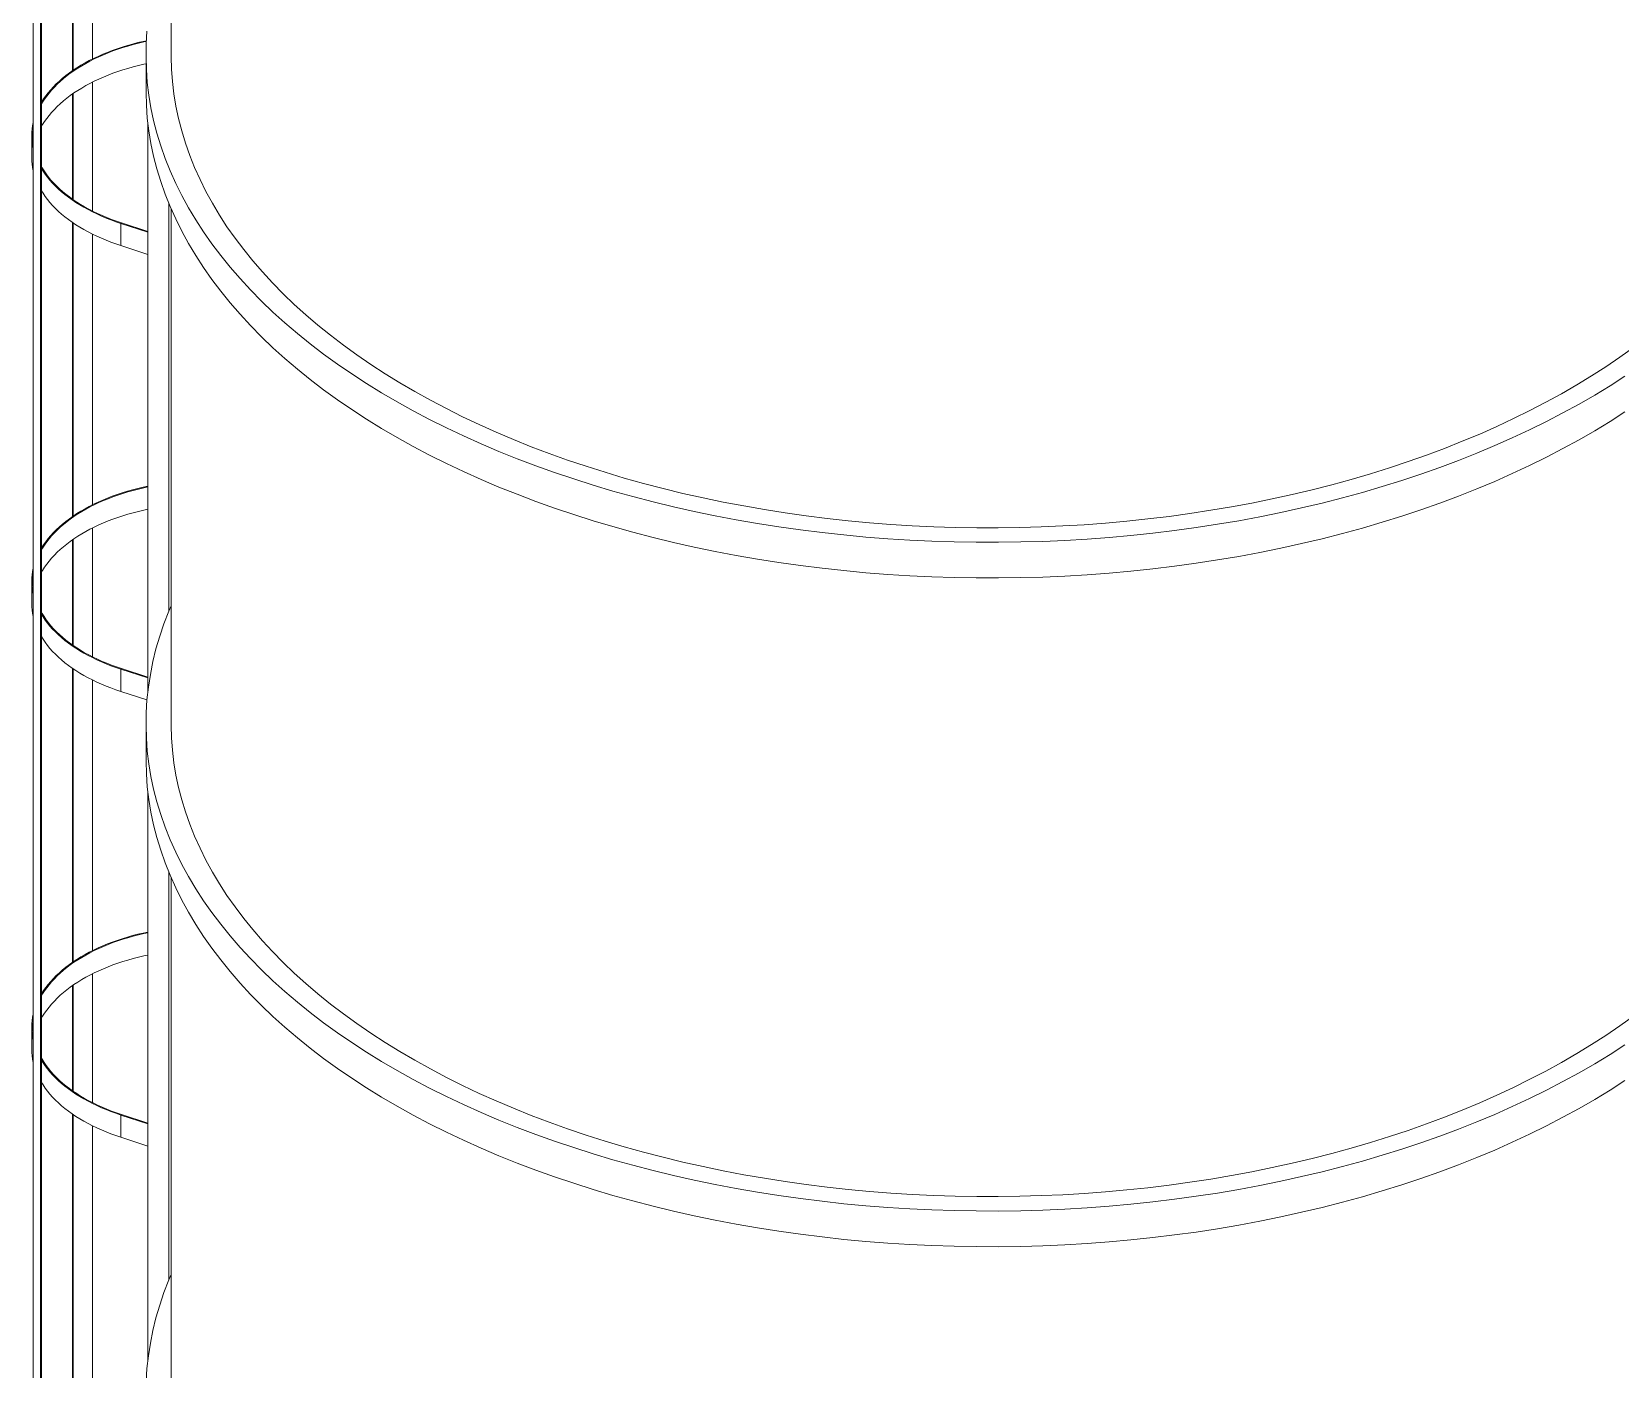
# Model space of a CAD drawing. Header units: millimetres. Extents: x 26816 to 90584, y 11074 to 56542.
# Drawn here: x 39955 to 42865, y 44733 to 47183 of the extents above; entities that cross this region are included whole.
import ezdxf

# ---------------------------------------------------------------- set-up
doc = ezdxf.new("R2010")
doc.units = ezdxf.units.MM
doc.layers.add('MAU_CAM', color=30, linetype='Continuous')

msp = doc.modelspace()

# ---------------------------------------------------------------- linework, layer by layer
at = {"layer": 'MAU_CAM', "linetype": 'Continuous', "lineweight": 0}
for p, q in [((39957.9, 40385.1), (39957.9, 49407.9)), ((39971, 40357.2), (39971, 49380)), ((39973, 40357.5), (39973, 49380.3)), ((40210.5, 48083.6), (40210.5, 47140.2)), ((40029.9, 47111.5), (40029.9, 47650.1)), ((40031.3, 47112.5), (40031.3, 47649.1)), ((40066.7, 47133), (40066.7, 47628.6)), ((40164.5, 47140.2), (40164.5, 47074.9)), ((40066.7, 46854.4), (40066.7, 47090.7)), ((40029.9, 46876.2), (40029.9, 47068.9)), ((40031.3, 46875.2), (40031.3, 47069.9)), ((40167.9, 45974.4), (40167.9, 47015.8)), ((39955.3, 46992.9), (39955.3, 46952.1)), ((40206.2, 46868.9), (40206.2, 46121.3)), ((40210.5, 46858.8), (40210.5, 45915.4)), ((40029.9, 46295), (40029.9, 46833.5)), ((40031.3, 46296), (40031.3, 46832.6)), ((40066.7, 46316.5), (40066.7, 46812)), ((40118.5, 46831.9), (40119.5, 46832.9)), ((40118.5, 46791.1), (40118.5, 46831.9)), ((40118.5, 46831.9), (40167.9, 46815.9)), ((40119.5, 46832.9), (40167.9, 46817.2)), ((40118.5, 46791.1), (40167.9, 46775.1)), ((40066.7, 46037.8), (40066.7, 46274.1)), ((40029.9, 46059.6), (40029.9, 46252.4)), ((40031.3, 46058.6), (40031.3, 46253.3)), ((39955.3, 46176.4), (39955.3, 46135.6)), ((40029.9, 45478.4), (40029.9, 46017)), ((40031.3, 45479.4), (40031.3, 46016)), ((40118.5, 46015.4), (40119.5, 46016.4)), ((40118.5, 45974.5), (40118.5, 46015.4)), ((40118.5, 46015.4), (40167.9, 45999.3)), ((40119.5, 46016.4), (40167.9, 46000.7)), ((40066.7, 45500), (40066.7, 45995.5)), ((40118.5, 45974.5), (40166.3, 45959)), ((40164.5, 45915.4), (40164.5, 45850)), ((40167.9, 44749.6), (40167.9, 45791)), ((40206.2, 45644.1), (40206.2, 44896.5)), ((40210.5, 45634), (40210.5, 44690.6)), ((40066.7, 45221.3), (40066.7, 45457.6)), ((40029.9, 45243.1), (40029.9, 45435.8)), ((40031.3, 45242.1), (40031.3, 45436.8)), ((39955.3, 45359.9), (39955.3, 45319)), ((40029.9, 44661.9), (40029.9, 45200.5)), ((40031.3, 44662.9), (40031.3, 45199.5)), ((40118.5, 45198.8), (40119.5, 45199.8)), ((40118.5, 45158), (40118.5, 45198.8)), ((40118.5, 45198.8), (40167.9, 45182.8)), ((40119.5, 45199.8), (40167.9, 45184.1)), ((40066.7, 44683.4), (40066.7, 45178.9)), ((40118.5, 45158), (40167.9, 45142))]:
    msp.add_line(p, q, dxfattribs=at)
at = {"layer": 'MAU_CAM', "linetype": 'Continuous', "lineweight": 0, "flags": 128}
for points in [[(40165.1, 47166.4), (40159.6, 47165.2), (40149.7, 47162.9), (40140, 47160.4), (40130.4, 47157.7), (40121, 47154.8), (40111.8, 47151.8), (40102.8, 47148.5), (40093.9, 47145.1), (40085.2, 47141.6), (40076.8, 47137.8), (40068.6, 47134), (40060.6, 47129.9), (40052.8, 47125.7), (40045.3, 47121.4), (40038, 47116.9), (40031, 47112.3), (40024.3, 47107.5), (40017.8, 47102.7), (40011.6, 47097.7), (40005.8, 47092.5), (40000.2, 47087.3), (39994.9, 47082), (39989.9, 47076.6), (39985.3, 47071), (39980.9, 47065.4), (39976.9, 47059.8), (39973.3, 47054), (39973, 47053.5)], [(40165.1, 47165.2), (40160.3, 47164.1), (40150.5, 47161.8), (40140.8, 47159.3), (40131.3, 47156.6), (40122, 47153.8), (40112.8, 47150.8), (40103.8, 47147.6), (40095, 47144.2), (40086.4, 47140.6), (40078, 47136.9), (40069.8, 47133.1), (40061.9, 47129.1), (40054.2, 47124.9), (40046.7, 47120.6), (40039.5, 47116.1), (40032.5, 47111.5), (40025.8, 47106.8), (40019.4, 47102), (40013.3, 47097), (40007.4, 47091.9), (40001.9, 47086.7), (39996.7, 47081.4), (39991.7, 47076), (39987.1, 47070.6), (39982.8, 47065), (39978.8, 47059.3), (39975.1, 47053.6), (39973, 47049.9)], [(40166.3, 47183.9), (40164.9, 47160.5), (40164.5, 47137), (40165.2, 47113.6), (40166.9, 47090.1), (40169.7, 47066.7), (40173.6, 47043.4), (40178.5, 47020.1), (40184.5, 46996.9), (40191.6, 46973.8), (40199.7, 46950.8), (40208.8, 46927.9), (40219, 46905.2), (40230.2, 46882.7), (40242.5, 46860.3), (40255.7, 46838.1), (40270, 46816.2), (40285.2, 46794.4), (40301.5, 46772.9), (40318.7, 46751.7), (40336.8, 46730.7), (40356, 46710), (40376, 46689.6), (40397, 46669.5), (40418.9, 46649.7), (40441.7, 46630.3), (40465.3, 46611.2), (40489.8, 46592.5), (40515.2, 46574.2), (40541.4, 46556.2), (40568.4, 46538.7), (40596.1, 46521.6), (40624.7, 46504.9), (40654, 46488.6), (40684, 46472.8), (40714.8, 46457.5), (40746.2, 46442.6), (40778.3, 46428.2), (40811, 46414.3), (40844.4, 46400.9), (40878.3, 46388), (40912.9, 46375.6), (40948, 46363.8), (40983.6, 46352.5), (41019.7, 46341.7), (41056.3, 46331.5), (41093.3, 46321.9), (41130.8, 46312.8), (41168.7, 46304.3), (41206.9, 46296.4), (41245.5, 46289), (41284.4, 46282.3), (41323.6, 46276.1), (41363.1, 46270.5), (41402.8, 46265.6), (41442.7, 46261.2), (41482.8, 46257.4), (41523.1, 46254.3), (41563.5, 46251.7), (41604, 46249.8), (41644.6, 46248.5), (41685.2, 46247.8), (41725.9, 46247.7), (41766.5, 46248.3), (41807.1, 46249.4), (41847.6, 46251.2), (41888, 46253.6), (41928.3, 46256.6), (41968.5, 46260.2), (42008.4, 46264.4), (42048.2, 46269.3), (42087.8, 46274.7), (42127, 46280.7), (42166, 46287.3), (42204.7, 46294.5), (42243, 46302.3), (42281, 46310.7), (42318.6, 46319.6), (42355.7, 46329.1), (42392.4, 46339.2), (42428.6, 46349.8), (42464.4, 46361), (42499.6, 46372.7), (42534.3, 46385), (42568.4, 46397.7), (42601.9, 46411), (42634.8, 46424.8), (42667, 46439), (42698.6, 46453.8), (42729.5, 46469), (42759.7, 46484.7), (42789.2, 46500.9), (42817.9, 46517.4), (42845.9, 46534.5), (42873.1, 46551.9)], [(40210.5, 47140.2), (40210.5, 47137.1), (40211.2, 47114.4), (40212.8, 47091.6), (40215.6, 47068.9), (40219.3, 47046.3), (40224.1, 47023.7), (40229.9, 47001.2), (40236.8, 46978.7), (40244.6, 46956.4), (40253.5, 46934.3), (40263.4, 46912.2), (40274.3, 46890.3), (40286.1, 46868.6), (40299, 46847.1), (40312.8, 46825.8), (40327.6, 46804.7), (40343.4, 46783.8), (40360.1, 46763.2), (40377.7, 46742.9), (40396.3, 46722.8), (40415.7, 46703), (40436.1, 46683.5), (40457.3, 46664.3), (40479.4, 46645.4), (40502.4, 46626.9), (40526.1, 46608.8), (40550.7, 46591), (40576.1, 46573.6), (40602.3, 46556.6), (40629.3, 46540), (40657, 46523.8), (40685.4, 46508), (40714.6, 46492.7), (40744.4, 46477.8), (40774.9, 46463.3), (40806, 46449.4), (40837.8, 46435.9), (40870.2, 46422.9), (40903.1, 46410.4), (40936.6, 46398.4), (40970.6, 46386.9), (41005.2, 46375.9), (41040.2, 46365.5), (41075.7, 46355.6), (41111.7, 46346.2), (41148, 46337.4), (41184.8, 46329.2), (41221.9, 46321.5), (41259.3, 46314.3), (41297.1, 46307.8), (41335.1, 46301.8), (41373.4, 46296.4), (41412, 46291.6), (41450.7, 46287.3), (41489.6, 46283.7), (41528.7, 46280.6), (41567.9, 46278.2), (41607.2, 46276.3), (41646.6, 46275), (41686, 46274.4), (41725.4, 46274.3), (41764.8, 46274.8), (41804.2, 46275.9), (41843.5, 46277.7), (41882.7, 46280), (41921.8, 46282.9), (41960.8, 46286.4), (41999.6, 46290.5), (42038.2, 46295.2), (42076.5, 46300.4), (42114.6, 46306.3), (42152.5, 46312.7), (42190, 46319.7), (42227.2, 46327.2), (42264, 46335.4), (42300.5, 46344), (42336.5, 46353.3), (42372.1, 46363), (42407.3, 46373.4), (42441.9, 46384.2), (42476.1, 46395.5), (42509.8, 46407.4), (42542.8, 46419.8), (42575.4, 46432.7), (42607.3, 46446), (42638.6, 46459.9), (42669.2, 46474.2), (42699.2, 46489), (42728.5, 46504.2), (42757.1, 46519.9), (42785, 46536), (42812.1, 46552.5), (42838.5, 46569.4), (42864.1, 46586.7), (42888.9, 46604.4)], [(40164.5, 47124.2), (40160.3, 47123.3), (40150.5, 47121), (40140.8, 47118.5), (40131.3, 47115.8), (40122, 47113), (40112.8, 47109.9), (40103.8, 47106.7), (40095, 47103.4), (40086.4, 47099.8), (40078, 47096.1), (40069.8, 47092.3), (40061.9, 47088.2), (40054.2, 47084.1), (40046.7, 47079.8), (40039.5, 47075.3), (40032.5, 47070.7), (40025.8, 47066), (40019.4, 47061.1), (40013.3, 47056.2), (40007.4, 47051.1), (40001.9, 47045.9), (39996.7, 47040.6), (39991.7, 47035.2), (39987.1, 47029.7), (39982.8, 47024.2), (39978.8, 47018.5), (39975.1, 47012.8), (39973, 47009.1)], [(40164.5, 47074.9), (40164.5, 47071.7), (40165.2, 47048.2), (40166.9, 47024.8), (40169.7, 47001.4), (40173.6, 46978.1), (40178.5, 46954.8), (40184.5, 46931.6), (40191.6, 46908.5), (40199.7, 46885.5), (40208.8, 46862.6), (40219, 46839.9), (40230.2, 46817.4), (40242.5, 46795), (40255.7, 46772.8), (40270, 46750.8), (40285.2, 46729.1), (40301.5, 46707.6), (40318.7, 46686.3), (40336.8, 46665.3), (40356, 46644.6), (40376, 46624.2), (40397, 46604.1), (40418.9, 46584.4), (40441.7, 46565), (40465.3, 46545.9), (40489.8, 46527.2), (40515.2, 46508.8), (40541.4, 46490.9), (40568.4, 46473.4), (40596.1, 46456.2), (40624.7, 46439.5), (40654, 46423.3), (40684, 46407.5), (40714.8, 46392.1), (40746.2, 46377.3), (40778.3, 46362.9), (40811, 46349), (40844.4, 46335.6), (40878.3, 46322.7), (40912.9, 46310.3), (40948, 46298.5), (40983.6, 46287.2), (41019.7, 46276.4), (41056.3, 46266.2), (41093.3, 46256.6), (41130.8, 46247.5), (41168.7, 46239), (41206.9, 46231), (41245.5, 46223.7), (41284.4, 46216.9), (41323.6, 46210.8), (41363.1, 46205.2), (41402.8, 46200.2), (41442.7, 46195.9), (41482.8, 46192.1), (41523.1, 46189), (41563.5, 46186.4), (41604, 46184.5), (41644.6, 46183.2), (41685.2, 46182.5), (41725.9, 46182.4), (41766.5, 46183), (41807.1, 46184.1), (41847.6, 46185.9), (41888, 46188.3), (41928.3, 46191.3), (41968.5, 46194.9), (42008.4, 46199.1), (42048.2, 46203.9), (42087.8, 46209.4), (42127, 46215.4), (42166, 46222), (42204.7, 46229.2), (42243, 46237), (42281, 46245.4), (42318.6, 46254.3), (42355.7, 46263.8), (42392.4, 46273.9), (42428.6, 46284.5), (42464.4, 46295.7), (42499.6, 46307.4), (42534.3, 46319.6), (42568.4, 46332.4), (42601.9, 46345.7), (42634.8, 46359.4), (42667, 46373.7), (42698.6, 46388.5), (42729.5, 46403.7), (42759.7, 46419.4), (42789.2, 46435.5), (42817.9, 46452.1), (42845.9, 46469.1), (42873.1, 46486.6)], [(39973, 46936), (39974.2, 46933.8), (39977.8, 46928.1), (39981.7, 46922.4), (39985.9, 46916.8), (39990.4, 46911.3), (39995.3, 46905.9), (40000.5, 46900.6), (40005.9, 46895.4), (40011.7, 46890.3), (40017.7, 46885.3), (40024.1, 46880.4), (40030.7, 46875.6), (40037.6, 46871), (40044.7, 46866.5), (40052.1, 46862.1), (40059.8, 46857.9), (40067.7, 46853.9), (40075.8, 46850), (40084.1, 46846.2), (40092.7, 46842.6), (40101.4, 46839.2), (40110.4, 46836), (40119.5, 46832.9)], [(39973, 46932.4), (39975.9, 46927.7), (39979.8, 46922), (39984.1, 46916.4), (39988.6, 46910.8), (39993.5, 46905.4), (39998.7, 46900), (40004.2, 46894.8), (40010, 46889.6), (40016.1, 46884.6), (40022.5, 46879.7), (40029.2, 46874.9), (40036.1, 46870.2), (40043.3, 46865.7), (40050.7, 46861.3), (40058.4, 46857.1), (40066.4, 46853), (40074.5, 46849.1), (40082.9, 46845.3), (40091.5, 46841.7), (40100.3, 46838.3), (40109.3, 46835), (40118.5, 46831.9)], [(39973, 46891.6), (39975.9, 46886.9), (39979.8, 46881.2), (39984.1, 46875.5), (39988.6, 46870), (39993.5, 46864.5), (39998.7, 46859.2), (40004.2, 46853.9), (40010, 46848.8), (40016.1, 46843.7), (40022.5, 46838.8), (40029.2, 46834.1), (40036.1, 46829.4), (40043.3, 46824.9), (40050.7, 46820.5), (40058.4, 46816.3), (40066.4, 46812.2), (40074.5, 46808.3), (40082.9, 46804.5), (40091.5, 46800.9), (40100.3, 46797.4), (40109.3, 46794.2), (40118.5, 46791.1)], [(40167.9, 46350.4), (40159.6, 46348.6), (40149.7, 46346.3), (40140, 46343.8), (40130.4, 46341.1), (40121, 46338.3), (40111.8, 46335.2), (40102.8, 46332), (40093.9, 46328.6), (40085.2, 46325), (40076.8, 46321.3), (40068.6, 46317.4), (40060.6, 46313.4), (40052.8, 46309.2), (40045.3, 46304.8), (40038, 46300.4), (40031, 46295.7), (40024.3, 46291), (40017.8, 46286.1), (40011.6, 46281.1), (40005.8, 46276), (40000.2, 46270.8), (39994.9, 46265.4), (39989.9, 46260), (39985.3, 46254.5), (39980.9, 46248.9), (39976.9, 46243.2), (39973.3, 46237.5), (39973, 46237)], [(40167.9, 46349.2), (40160.3, 46347.6), (40150.5, 46345.3), (40140.8, 46342.8), (40131.3, 46340.1), (40122, 46337.3), (40112.8, 46334.2), (40103.8, 46331), (40095, 46327.6), (40086.4, 46324.1), (40078, 46320.4), (40069.8, 46316.5), (40061.9, 46312.5), (40054.2, 46308.4), (40046.7, 46304), (40039.5, 46299.6), (40032.5, 46295), (40025.8, 46290.3), (40019.4, 46285.4), (40013.3, 46280.5), (40007.4, 46275.4), (40001.9, 46270.2), (39996.7, 46264.9), (39991.7, 46259.5), (39987.1, 46254), (39982.8, 46248.4), (39978.8, 46242.8), (39975.1, 46237.1), (39973, 46233.3)], [(40167.9, 46308.4), (40160.3, 46306.7), (40150.5, 46304.4), (40140.8, 46301.9), (40131.3, 46299.3), (40122, 46296.4), (40112.8, 46293.4), (40103.8, 46290.2), (40095, 46286.8), (40086.4, 46283.3), (40078, 46279.6), (40069.8, 46275.7), (40061.9, 46271.7), (40054.2, 46267.5), (40046.7, 46263.2), (40039.5, 46258.8), (40032.5, 46254.2), (40025.8, 46249.4), (40019.4, 46244.6), (40013.3, 46239.6), (40007.4, 46234.6), (40001.9, 46229.4), (39996.7, 46224.1), (39991.7, 46218.7), (39987.1, 46213.2), (39982.8, 46207.6), (39978.8, 46202), (39975.1, 46196.2), (39973, 46192.5)], [(39973, 46119.5), (39974.2, 46117.3), (39977.8, 46111.6), (39981.7, 46105.9), (39985.9, 46100.3), (39990.4, 46094.8), (39995.3, 46089.4), (40000.5, 46084), (40005.9, 46078.8), (40011.7, 46073.7), (40017.7, 46068.7), (40024.1, 46063.8), (40030.7, 46059.1), (40037.6, 46054.5), (40044.7, 46050), (40052.1, 46045.6), (40059.8, 46041.4), (40067.7, 46037.3), (40075.8, 46033.4), (40084.1, 46029.7), (40092.7, 46026.1), (40101.4, 46022.7), (40110.4, 46019.4), (40119.5, 46016.4)], [(39973, 46115.8), (39975.9, 46111.1), (39979.8, 46105.4), (39984.1, 46099.8), (39988.6, 46094.3), (39993.5, 46088.8), (39998.7, 46083.5), (40004.2, 46078.2), (40010, 46073.1), (40016.1, 46068), (40022.5, 46063.1), (40029.2, 46058.3), (40036.1, 46053.7), (40043.3, 46049.2), (40050.7, 46044.8), (40058.4, 46040.6), (40066.4, 46036.5), (40074.5, 46032.5), (40082.9, 46028.8), (40091.5, 46025.2), (40100.3, 46021.7), (40109.3, 46018.4), (40118.5, 46015.4)], [(40210.5, 46131.5), (40206.3, 46121.5), (40197.4, 46098.6), (40189.6, 46075.6), (40182.8, 46052.4), (40177.1, 46029.2), (40172.5, 46005.9), (40168.9, 45982.5), (40166.3, 45959.1), (40164.9, 45935.7), (40164.5, 45912.2), (40165.2, 45888.8), (40166.9, 45865.3), (40169.7, 45841.9), (40173.6, 45818.6), (40178.5, 45795.3), (40184.5, 45772.1), (40191.6, 45749), (40199.7, 45726), (40208.8, 45703.1), (40219, 45680.4), (40230.2, 45657.9), (40242.5, 45635.5), (40255.7, 45613.3), (40270, 45591.3), (40285.2, 45569.6), (40301.5, 45548.1), (40318.7, 45526.8), (40336.8, 45505.9), (40356, 45485.2), (40376, 45464.8), (40397, 45444.7), (40418.9, 45424.9), (40441.7, 45405.5), (40465.3, 45386.4), (40489.8, 45367.7), (40515.2, 45349.3), (40541.4, 45331.4), (40568.4, 45313.9), (40596.1, 45296.7), (40624.7, 45280.1), (40654, 45263.8), (40684, 45248), (40714.8, 45232.6), (40746.2, 45217.8), (40778.3, 45203.4), (40811, 45189.5), (40844.4, 45176.1), (40878.3, 45163.2), (40912.9, 45150.8), (40948, 45139), (40983.6, 45127.7), (41019.7, 45116.9), (41056.3, 45106.7), (41093.3, 45097.1), (41130.8, 45088), (41168.7, 45079.5), (41206.9, 45071.6), (41245.5, 45064.2), (41284.4, 45057.4), (41323.6, 45051.3), (41363.1, 45045.7), (41402.8, 45040.7), (41442.7, 45036.4), (41482.8, 45032.6), (41523.1, 45029.5), (41563.5, 45026.9), (41604, 45025), (41644.6, 45023.7), (41685.2, 45023), (41725.9, 45022.9), (41766.5, 45023.5), (41807.1, 45024.6), (41847.6, 45026.4), (41888, 45028.8), (41928.3, 45031.8), (41968.5, 45035.4), (42008.4, 45039.6), (42048.2, 45044.4), (42087.8, 45049.9), (42127, 45055.9), (42166, 45062.5), (42204.7, 45069.7), (42243, 45077.5), (42281, 45085.9), (42318.6, 45094.8), (42355.7, 45104.3), (42392.4, 45114.4), (42428.6, 45125), (42464.4, 45136.2), (42499.6, 45147.9), (42534.3, 45160.1), (42568.4, 45172.9), (42601.9, 45186.2), (42634.8, 45200), (42667, 45214.2), (42698.6, 45229), (42729.5, 45244.2), (42759.7, 45259.9), (42789.2, 45276), (42817.9, 45292.6), (42845.9, 45309.7), (42873.1, 45327.1)], [(39973, 46075), (39975.9, 46070.3), (39979.8, 46064.6), (39984.1, 46059), (39988.6, 46053.4), (39993.5, 46048), (39998.7, 46042.6), (40004.2, 46037.4), (40010, 46032.2), (40016.1, 46027.2), (40022.5, 46022.3), (40029.2, 46017.5), (40036.1, 46012.9), (40043.3, 46008.3), (40050.7, 46004), (40058.4, 45999.7), (40066.4, 45995.6), (40074.5, 45991.7), (40082.9, 45987.9), (40091.5, 45984.3), (40100.3, 45980.9), (40109.3, 45977.6), (40118.5, 45974.5)], [(40210.5, 45915.4), (40210.5, 45912.3), (40211.2, 45889.6), (40212.8, 45866.8), (40215.6, 45844.1), (40219.3, 45821.4), (40224.1, 45798.9), (40229.9, 45776.3), (40236.8, 45753.9), (40244.6, 45731.6), (40253.5, 45709.4), (40263.4, 45687.4), (40274.3, 45665.5), (40286.1, 45643.8), (40299, 45622.3), (40312.8, 45601), (40327.6, 45579.9), (40343.4, 45559), (40360.1, 45538.4), (40377.7, 45518), (40396.3, 45498), (40415.7, 45478.2), (40436.1, 45458.7), (40457.3, 45439.5), (40479.4, 45420.6), (40502.4, 45402.1), (40526.1, 45384), (40550.7, 45366.2), (40576.1, 45348.8), (40602.3, 45331.8), (40629.3, 45315.2), (40657, 45299), (40685.4, 45283.2), (40714.6, 45267.8), (40744.4, 45253), (40774.9, 45238.5), (40806, 45224.6), (40837.8, 45211.1), (40870.2, 45198.1), (40903.1, 45185.6), (40936.6, 45173.6), (40970.6, 45162.1), (41005.2, 45151.1), (41040.2, 45140.7), (41075.7, 45130.8), (41111.7, 45121.4), (41148, 45112.6), (41184.8, 45104.4), (41221.9, 45096.7), (41259.3, 45089.5), (41297.1, 45083), (41335.1, 45077), (41373.4, 45071.6), (41412, 45066.8), (41450.7, 45062.5), (41489.6, 45058.9), (41528.7, 45055.8), (41567.9, 45053.4), (41607.2, 45051.5), (41646.6, 45050.2), (41686, 45049.6), (41725.4, 45049.5), (41764.8, 45050), (41804.2, 45051.1), (41843.5, 45052.9), (41882.7, 45055.2), (41921.8, 45058.1), (41960.8, 45061.6), (41999.6, 45065.7), (42038.2, 45070.4), (42076.5, 45075.6), (42114.6, 45081.5), (42152.5, 45087.9), (42190, 45094.9), (42227.2, 45102.4), (42264, 45110.6), (42300.5, 45119.2), (42336.5, 45128.5), (42372.1, 45138.2), (42407.3, 45148.5), (42441.9, 45159.4), (42476.1, 45170.7), (42509.8, 45182.6), (42542.8, 45195), (42575.4, 45207.9), (42607.3, 45221.2), (42638.6, 45235.1), (42669.2, 45249.4), (42699.2, 45264.2), (42728.5, 45279.4), (42757.1, 45295.1), (42785, 45311.2), (42812.1, 45327.7), (42838.5, 45344.6), (42864.1, 45361.9), (42888.9, 45379.6)], [(40164.5, 45850), (40164.5, 45846.9), (40165.2, 45823.4), (40166.9, 45800), (40169.7, 45776.6), (40173.6, 45753.2), (40178.5, 45730), (40184.5, 45706.8), (40191.6, 45683.6), (40199.7, 45660.7), (40208.8, 45637.8), (40219, 45615.1), (40230.2, 45592.5), (40242.5, 45570.2), (40255.7, 45548), (40270, 45526), (40285.2, 45504.3), (40301.5, 45482.8), (40318.7, 45461.5), (40336.8, 45440.5), (40356, 45419.8), (40376, 45399.4), (40397, 45379.3), (40418.9, 45359.6), (40441.7, 45340.1), (40465.3, 45321.1), (40489.8, 45302.4), (40515.2, 45284), (40541.4, 45266.1), (40568.4, 45248.5), (40596.1, 45231.4), (40624.7, 45214.7), (40654, 45198.5), (40684, 45182.7), (40714.8, 45167.3), (40746.2, 45152.5), (40778.3, 45138.1), (40811, 45124.2), (40844.4, 45110.8), (40878.3, 45097.9), (40912.9, 45085.5), (40948, 45073.7), (40983.6, 45062.4), (41019.7, 45051.6), (41056.3, 45041.4), (41093.3, 45031.8), (41130.8, 45022.7), (41168.7, 45014.2), (41206.9, 45006.2), (41245.5, 44998.9), (41284.4, 44992.1), (41323.6, 44986), (41363.1, 44980.4), (41402.8, 44975.4), (41442.7, 44971), (41482.8, 44967.3), (41523.1, 44964.1), (41563.5, 44961.6), (41604, 44959.7), (41644.6, 44958.4), (41685.2, 44957.7), (41725.9, 44957.6), (41766.5, 44958.1), (41807.1, 44959.3), (41847.6, 44961.1), (41888, 44963.5), (41928.3, 44966.5), (41968.5, 44970.1), (42008.4, 44974.3), (42048.2, 44979.1), (42087.8, 44984.5), (42127, 44990.6), (42166, 44997.2), (42204.7, 45004.4), (42243, 45012.2), (42281, 45020.6), (42318.6, 45029.5), (42355.7, 45039), (42392.4, 45049.1), (42428.6, 45059.7), (42464.4, 45070.9), (42499.6, 45082.6), (42534.3, 45094.8), (42568.4, 45107.6), (42601.9, 45120.9), (42634.8, 45134.6), (42667, 45148.9), (42698.6, 45163.7), (42729.5, 45178.9), (42759.7, 45194.6), (42789.2, 45210.7), (42817.9, 45227.3), (42845.9, 45244.3), (42873.1, 45261.8)], [(40167.9, 45533.9), (40159.6, 45532.1), (40149.7, 45529.8), (40140, 45527.3), (40130.4, 45524.6), (40121, 45521.7), (40111.8, 45518.7), (40102.8, 45515.5), (40093.9, 45512.1), (40085.2, 45508.5), (40076.8, 45504.8), (40068.6, 45500.9), (40060.6, 45496.8), (40052.8, 45492.6), (40045.3, 45488.3), (40038, 45483.8), (40031, 45479.2), (40024.3, 45474.4), (40017.8, 45469.6), (40011.6, 45464.6), (40005.8, 45459.5), (40000.2, 45454.2), (39994.9, 45448.9), (39989.9, 45443.5), (39985.3, 45438), (39980.9, 45432.4), (39976.9, 45426.7), (39973.3, 45420.9), (39973, 45420.4)], [(40167.9, 45532.7), (40160.3, 45531), (40150.5, 45528.7), (40140.8, 45526.2), (40131.3, 45523.6), (40122, 45520.7), (40112.8, 45517.7), (40103.8, 45514.5), (40095, 45511.1), (40086.4, 45507.6), (40078, 45503.9), (40069.8, 45500), (40061.9, 45496), (40054.2, 45491.8), (40046.7, 45487.5), (40039.5, 45483), (40032.5, 45478.5), (40025.8, 45473.7), (40019.4, 45468.9), (40013.3, 45463.9), (40007.4, 45458.8), (40001.9, 45453.6), (39996.7, 45448.3), (39991.7, 45443), (39987.1, 45437.5), (39982.8, 45431.9), (39978.8, 45426.3), (39975.1, 45420.5), (39973, 45416.8)], [(40167.9, 45491.8), (40160.3, 45490.2), (40150.5, 45487.9), (40140.8, 45485.4), (40131.3, 45482.7), (40122, 45479.9), (40112.8, 45476.9), (40103.8, 45473.7), (40095, 45470.3), (40086.4, 45466.7), (40078, 45463), (40069.8, 45459.2), (40061.9, 45455.2), (40054.2, 45451), (40046.7, 45446.7), (40039.5, 45442.2), (40032.5, 45437.6), (40025.8, 45432.9), (40019.4, 45428.1), (40013.3, 45423.1), (40007.4, 45418), (40001.9, 45412.8), (39996.7, 45407.5), (39991.7, 45402.1), (39987.1, 45396.6), (39982.8, 45391.1), (39978.8, 45385.4), (39975.1, 45379.7), (39973, 45376)], [(39973, 45302.9), (39974.2, 45300.8), (39977.8, 45295), (39981.7, 45289.3), (39985.9, 45283.8), (39990.4, 45278.2), (39995.3, 45272.8), (40000.5, 45267.5), (40005.9, 45262.3), (40011.7, 45257.2), (40017.7, 45252.2), (40024.1, 45247.3), (40030.7, 45242.5), (40037.6, 45237.9), (40044.7, 45233.4), (40052.1, 45229.1), (40059.8, 45224.9), (40067.7, 45220.8), (40075.8, 45216.9), (40084.1, 45213.1), (40092.7, 45209.6), (40101.4, 45206.1), (40110.4, 45202.9), (40119.5, 45199.8)], [(39973, 45299.3), (39975.9, 45294.6), (39979.8, 45288.9), (39984.1, 45283.3), (39988.6, 45277.7), (39993.5, 45272.3), (39998.7, 45266.9), (40004.2, 45261.7), (40010, 45256.5), (40016.1, 45251.5), (40022.5, 45246.6), (40029.2, 45241.8), (40036.1, 45237.1), (40043.3, 45232.6), (40050.7, 45228.2), (40058.4, 45224), (40066.4, 45219.9), (40074.5, 45216), (40082.9, 45212.2), (40091.5, 45208.6), (40100.3, 45205.2), (40109.3, 45201.9), (40118.5, 45198.8)], [(39973, 45258.5), (39975.9, 45253.8), (39979.8, 45248.1), (39984.1, 45242.4), (39988.6, 45236.9), (39993.5, 45231.5), (39998.7, 45226.1), (40004.2, 45220.8), (40010, 45215.7), (40016.1, 45210.7), (40022.5, 45205.8), (40029.2, 45201), (40036.1, 45196.3), (40043.3, 45191.8), (40050.7, 45187.4), (40058.4, 45183.2), (40066.4, 45179.1), (40074.5, 45175.2), (40082.9, 45171.4), (40091.5, 45167.8), (40100.3, 45164.4), (40109.3, 45161.1), (40118.5, 45158)], [(40210.5, 44906.7), (40206.3, 44896.7), (40197.4, 44873.8), (40189.6, 44850.8), (40182.8, 44827.6), (40177.1, 44804.4), (40172.5, 44781.1), (40168.9, 44757.7), (40166.3, 44734.3), (40164.9, 44710.9)]]:
    msp.add_lwpolyline(points, dxfattribs=at)
at = {"layer": 'MAU_CAM', "linetype": 'Continuous', "lineweight": 0}
for centre, radius, start, end in [((40063.1, 46992.9), 107.8, 167.2311, 192.7689), ((40063.6, 46992.9), 106.3, 173.5559, 186.4441), ((40063.9, 46952.2), 108.6, 180.0618, 192.7383), ((40063.1, 46176.4), 107.8, 167.2311, 192.7689), ((40063.6, 46176.4), 106.3, 173.5559, 186.4441), ((40063.9, 46135.7), 108.6, 180.0618, 192.7383), ((40063.1, 45359.9), 107.8, 167.2311, 192.7689), ((40063.6, 45359.9), 106.3, 173.5559, 186.4441), ((40063.9, 45319.2), 108.6, 180.0618, 192.7383)]:
    msp.add_arc(centre, radius, start, end, dxfattribs=at)

doc.saveas('drawing.dxf')
